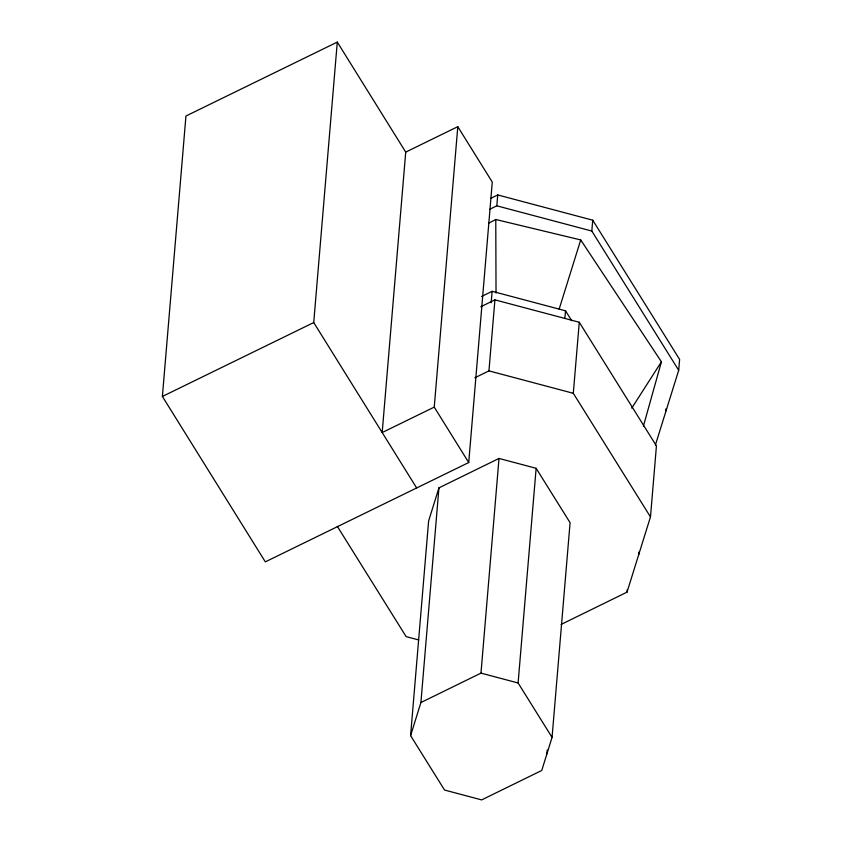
<?xml version="1.0" encoding="UTF-8"?>
<svg xmlns="http://www.w3.org/2000/svg" width="842" height="842" viewBox="0 0 842 842"><rect width="100%" height="100%" fill="white"/><g stroke="black" fill="none" stroke-linecap="round" stroke-linejoin="round"><path stroke-width="1.26" d="M457.795 126.668L492.275 182.083L468.731 462.532L265.325 561.867L162.39 396.456L185.945 116.017L337.284 42.1L405.728 152.097L382.184 432.546L434.251 407.118L457.795 126.668L405.728 152.097M416.664 487.96L313.729 322.549L337.284 42.1M410.591 735.634L428.62 520.956L438.935 487.865L499.011 458.437L536.133 468.299L570.087 522.703L552.057 737.382L541.743 770.472L481.656 799.9L444.544 790.038L410.591 735.634L420.905 702.544L438.935 487.865M489.781 209.269L496.822 205.816L497.738 194.944L592.726 220.183L679.61 359.418L678.694 370.28L655.402 445.008M491.16 302.762L492.128 291.311L565.519 310.803L571.75 320.791M474.825 377.795L488.949 370.88L494.917 299.857L579.275 322.265L656.434 445.923L650.477 516.935L627.027 592.147L561.109 624.438M420.905 702.544L480.982 673.116L499.011 458.437M552.057 737.382L518.104 682.978L536.133 468.299M564.877 318.444L565.519 310.803M650.477 516.935L573.307 393.288L579.275 322.265M546.9 753.927L547.226 750.001M678.694 370.28L591.81 231.045L592.726 220.183M627.027 592.147L627.248 589.568M638.752 554.541L638.973 551.963M665.601 411.422L665.801 409.002M643.383 426.199L661.423 361.797L580.717 239.938L495.77 219.499L488.813 223.13M559.193 309.014L580.717 239.938M631.742 408.138L661.423 361.797M490.697 198.396L497.738 194.944M481.54 296.5L492.128 291.311M480.793 306.772L494.917 299.857M162.39 396.456L313.729 322.549M496.822 205.816L591.81 231.045M488.949 370.88L573.307 393.288M418.716 639.962L406.128 636.615L337.305 526.334M480.982 673.116L518.104 682.978M434.251 407.118L468.731 462.532M495.77 219.499L496.033 292.984"/></g></svg>
